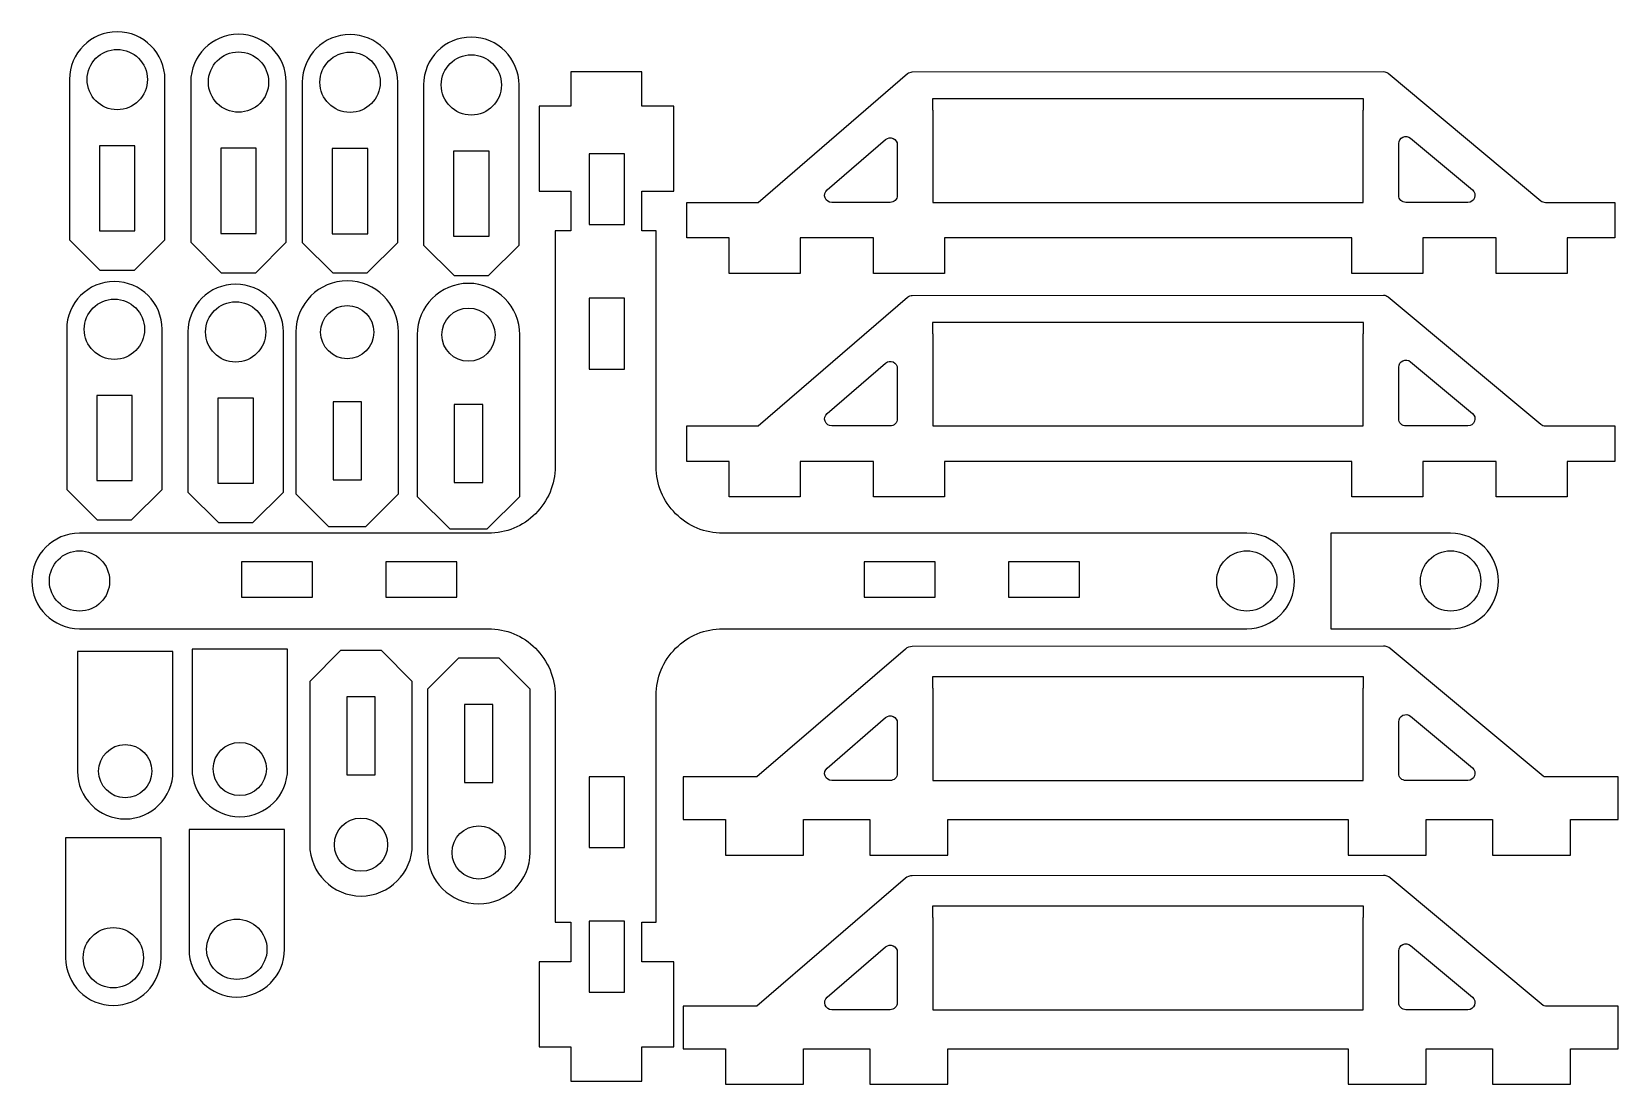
# Model space of a CAD drawing. Header units: millimetres. Extents: x -46 to 178, y -11 to 137.
import ezdxf

# ---------------------------------------------------------------- set-up
doc = ezdxf.new("R2010")
doc.units = ezdxf.units.MM
doc.layers.get('0').update_dxf_attribs({"linetype": 'CONTINUOUS'})

msp = doc.modelspace()

# ---------------------------------------------------------------- linework, layer by layer
for points in [[(-26.86, 107.79), (-26.86, 130.36, 1), (-40.33, 130.36), (-40.33, 107.79), (-36.03, 103.49), (-31.16, 103.49)], [(-9.76, 107.43), (-9.76, 130, 1), (-23.23, 130), (-23.23, 107.43), (-18.93, 103.13), (-14.06, 103.13)], [(5.97, 107.4), (5.97, 129.97, 1), (-7.5, 129.97), (-7.5, 107.4), (-3.2, 103.1), (1.67, 103.1)], [(23.07, 107.03), (23.07, 129.6, 1), (9.6, 129.6), (9.6, 107.03), (13.9, 102.73), (18.77, 102.73)], [(25.89, -5.96), (30.39, -5.96), (30.39, -10.78), (40.39, -10.78), (40.39, -5.96), (44.89, -5.96), (44.89, 6.04), (40.39, 6.04), (40.39, 11.59), (42.39, 11.59), (42.39, 43.55, -0.414214), (51.8, 52.96), (125.69, 52.96, 1), (125.69, 66.42), (51.8, 66.42, -0.414214), (42.39, 75.83), (42.39, 109.06), (40.39, 109.06), (40.39, 114.61), (44.89, 114.61), (44.89, 126.61), (40.39, 126.61), (40.39, 131.43), (30.39, 131.43), (30.39, 126.61), (25.89, 126.61), (25.89, 114.61), (30.39, 114.61), (30.39, 109.06), (28.15, 109.06), (28.15, 75.83, -0.414214), (18.74, 66.42), (-38.91, 66.42, 1), (-38.91, 52.96), (18.74, 52.96, -0.414214), (28.15, 43.55), (28.15, 11.59), (30.39, 11.59), (30.39, 6.04), (25.89, 6.04)], [(140.49, 103.04), (140.49, 108.04), (83.04, 108.04), (83.04, 103.04), (73.04, 103.04), (73.04, 108.04), (62.69, 108.04), (62.69, 103.04), (52.69, 103.04), (52.69, 108.04), (46.71, 108.04), (46.71, 113.04), (56.81, 113.04), (77.86, 131.19, -0.179493), (78.52, 131.43), (144.96, 131.48, -0.175759), (145.6, 131.25), (167.15, 113.28, 0.17556), (167.79, 113.04), (177.57, 113.04), (177.57, 108.04), (170.84, 108.04), (170.84, 103.04), (160.84, 103.04), (160.84, 108.04), (150.49, 108.04), (150.49, 103.04)], [(67.16, 113.04, -0.695358), (66.51, 114.8), (74.76, 121.91, -0.641665), (76.41, 121.15), (76.41, 114.04, -0.414214), (75.41, 113.04)], [(148.12, 113.04, -0.414214), (147.12, 114.04), (147.12, 121.33, -0.636025), (148.76, 122.1), (157.5, 114.81, -0.701317), (156.86, 113.04)], [(-27.26, 72.59), (-27.26, 95.16, 1), (-40.72, 95.16), (-40.72, 72.59), (-36.42, 68.29), (-31.56, 68.29)], [(-10.16, 72.22), (-10.16, 94.79, 1), (-23.62, 94.79), (-23.62, 72.22), (-19.32, 67.92), (-14.46, 67.92)], [(6.08, 71.98), (6.08, 94.76, 1), (-8.39, 94.76), (-8.39, 71.98), (-3.8, 67.39), (1.48, 67.39)], [(23.18, 71.62), (23.18, 94.4, 1), (8.71, 94.4), (8.71, 71.62), (13.3, 67.03), (18.58, 67.03)], [(140.49, 71.54), (140.49, 76.54), (83.04, 76.54), (83.04, 71.54), (73.04, 71.54), (73.04, 76.54), (62.69, 76.54), (62.69, 71.54), (52.69, 71.54), (52.69, 76.54), (46.71, 76.54), (46.71, 81.54), (56.81, 81.54), (77.86, 99.69, -0.179493), (78.52, 99.93), (144.96, 99.98, -0.175759), (145.6, 99.75), (167.15, 81.78, 0.17556), (167.79, 81.54), (177.57, 81.54), (177.57, 76.54), (170.84, 76.54), (170.84, 71.54), (160.84, 71.54), (160.84, 76.54), (150.49, 76.54), (150.49, 71.54)], [(67.16, 81.54, -0.695358), (66.51, 83.3), (74.76, 90.41, -0.641665), (76.41, 89.65), (76.41, 82.54, -0.414214), (75.41, 81.54)], [(148.12, 81.54, -0.414214), (147.12, 82.54), (147.12, 89.83, -0.636025), (148.76, 90.6), (157.5, 83.31, -0.701317), (156.86, 81.54)], [(137.56, 66.42), (137.56, 52.96), (154.43, 52.96, 1), (154.43, 66.42)], [(-25.73, 49.77), (-39.2, 49.77), (-39.2, 32.89, 1), (-25.73, 32.89)], [(-9.57, 50.07), (-23.04, 50.07), (-23.04, 33.2, 1), (-9.57, 33.2)], [(-6.45, 45.54), (-6.45, 22.53, 1), (8.02, 22.53), (8.02, 45.54), (3.65, 49.9), (-2.09, 49.9)], [(46.21, 32.07), (46.21, 26.07), (52.19, 26.07), (52.19, 21.07), (63.19, 21.07), (63.19, 26.07), (72.54, 26.07), (72.54, 21.07), (83.54, 21.07), (83.54, 26.07), (139.99, 26.07), (139.99, 21.07), (150.99, 21.07), (150.99, 26.07), (160.34, 26.07), (160.34, 21.07), (171.34, 21.07), (171.34, 26.07), (178.07, 26.07), (178.07, 32.07), (167.79, 32.07, -0.17556), (167.47, 32.19), (145.92, 50.16, 0.175759), (144.96, 50.51), (78.52, 50.46, 0.179493), (77.54, 50.09), (56.62, 32.07)], [(10.15, 44.45), (10.15, 21.44, 1), (24.62, 21.44), (24.62, 44.45), (20.25, 48.81), (14.52, 48.81)], [(67.16, 31.57, -0.695358), (66.51, 33.33), (74.76, 40.44, -0.641665), (76.41, 39.68), (76.41, 32.57, -0.414214), (75.41, 31.57)], [(148.12, 31.57, -0.414214), (147.12, 32.57), (147.12, 39.86, -0.636025), (148.76, 40.63), (157.5, 33.34, -0.701317), (156.86, 31.57)], [(-10, 24.66), (-23.47, 24.66), (-23.47, 7.79, 1), (-10, 7.79)], [(-27.41, 23.47), (-40.87, 23.47), (-40.87, 6.6, 1), (-27.41, 6.6)], [(46.21, -0.23), (46.21, -6.23), (52.19, -6.23), (52.19, -11.23), (63.19, -11.23), (63.19, -6.23), (72.54, -6.23), (72.54, -11.23), (83.54, -11.23), (83.54, -6.23), (139.99, -6.23), (139.99, -11.23), (150.99, -11.23), (150.99, -6.23), (160.34, -6.23), (160.34, -11.23), (171.34, -11.23), (171.34, -6.23), (178.07, -6.23), (178.07, -0.23), (167.79, -0.23, -0.17556), (167.47, -0.12), (145.92, 17.85, 0.175759), (144.96, 18.2), (78.52, 18.15, 0.179493), (77.54, 17.79), (56.62, -0.23)], [(67.16, -0.73, -0.695358), (66.51, 1.02), (74.76, 8.13, -0.641665), (76.41, 7.37), (76.41, 0.27, -0.414214), (75.41, -0.73)], [(148.12, -0.73, -0.414214), (147.12, 0.27), (147.12, 7.55, -0.636025), (148.76, 8.32), (157.5, 1.03, -0.701317), (156.86, -0.73)]]:
    msp.add_lwpolyline(points, format="xyb", close=True)
for points in [[(81.41, 126.04), (81.41, 113.04), (142.12, 113.04), (142.12, 126.04), (142.14, 126.04), (142.14, 127.64), (81.38, 127.64), (81.38, 126.04)], [(-31.09, 109.04), (-31.09, 121.04), (-36.09, 121.04), (-36.09, 109.04)], [(-13.99, 108.67), (-13.99, 120.67), (-18.99, 120.67), (-18.99, 108.67)], [(1.74, 108.64), (1.74, 120.64), (-3.26, 120.64), (-3.26, 108.64)], [(18.84, 108.28), (18.84, 120.28), (13.84, 120.28), (13.84, 108.28)], [(37.95, 119.9), (32.95, 119.9), (32.95, 109.91), (37.95, 109.91)], [(37.95, 99.55), (32.95, 99.55), (32.95, 89.56), (37.95, 89.56)], [(81.41, 94.54), (81.41, 81.54), (142.12, 81.54), (142.12, 94.54), (142.14, 94.54), (142.14, 96.14), (81.38, 96.14), (81.38, 94.54)], [(-31.49, 73.83), (-31.49, 85.83), (-36.49, 85.83), (-36.49, 73.83)], [(-14.39, 73.47), (-14.39, 85.47), (-19.39, 85.47), (-19.39, 73.47)], [(-3.16, 84.94), (-3.16, 73.94), (0.84, 73.94), (0.84, 84.94)], [(13.94, 84.57), (13.94, 73.57), (17.94, 73.57), (17.94, 84.57)], [(-16.06, 62.39), (-16.06, 57.39), (-6.06, 57.39), (-6.06, 62.39)], [(4.29, 57.39), (14.29, 57.39), (14.29, 62.39), (4.29, 62.39)], [(71.74, 57.39), (81.74, 57.39), (81.74, 62.39), (71.74, 62.39)], [(92.09, 57.39), (102.09, 57.39), (102.09, 62.39), (92.09, 62.39)], [(81.41, 44.57), (81.41, 31.57), (142.12, 31.57), (142.12, 44.57), (142.14, 44.57), (142.14, 46.17), (81.38, 46.17), (81.38, 44.57)], [(2.78, 43.36), (-1.22, 43.36), (-1.22, 32.36), (2.78, 32.36)], [(19.38, 42.27), (15.38, 42.27), (15.38, 31.27), (19.38, 31.27)], [(37.95, 32.1), (32.95, 32.1), (32.95, 22.11), (37.95, 22.11)], [(81.41, 12.26), (81.41, -0.73), (142.12, -0.73), (142.12, 12.26), (142.14, 12.26), (142.14, 13.86), (81.38, 13.86), (81.38, 12.26)], [(37.95, 11.75), (32.95, 11.75), (32.95, 1.76), (37.95, 1.76)]]:
    msp.add_lwpolyline(points, close=True)
for centre, radius in [((-33.59, 130.36), 4.25), ((-16.49, 130), 4.25), ((-0.76, 129.97), 4.25), ((16.34, 129.6), 4.25), ((-33.99, 95.16), 4.25), ((-16.89, 94.79), 4.25), ((-1.16, 94.76), 3.75), ((15.94, 94.4), 3.75), ((-38.91, 59.69), 4.25), ((125.69, 59.69), 4.25), ((154.43, 59.69), 4.25), ((-32.46, 32.89), 3.75), ((-16.31, 33.2), 3.75), ((0.78, 22.53), 3.75), ((17.38, 21.44), 3.75), ((-16.73, 7.79), 4.25), ((-34.14, 6.6), 4.25)]:
    msp.add_circle(centre, radius)

doc.saveas('drawing.dxf')
